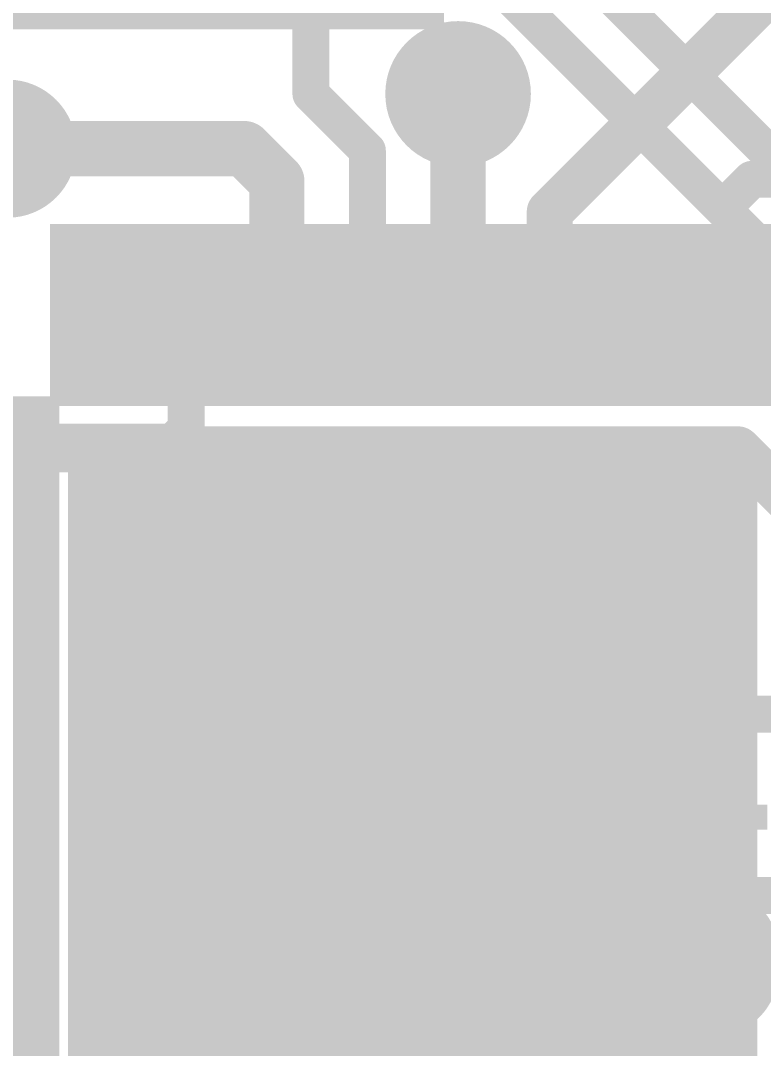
# Model space of a CAD drawing. Header units: millimetres. Extents: x -0.39 to 1.43, y -0.39 to 1.45.
# Drawn here: x 1.064 to 1.2253, y 0.5637 to 0.7868 of the extents above; entities that cross this region are included whole.
import ezdxf

# ---------------------------------------------------------------- set-up
doc = ezdxf.new("R2010")
doc.units = ezdxf.units.MM
doc.header["$MEASUREMENT"] = 0
for name, color, linetype in [('BottomLayer', 5, 'Continuous'), ('BottomPaste', 16, 'Continuous'), ('BottomSolder', 6, 'Continuous'), ('TopLayer', 1, 'Continuous'), ('TopOverlay', 2, 'Continuous'), ('TopSolder', 216, 'Continuous'), ('ViaHoleLayer', 16, 'Continuous')]:
    doc.layers.add(name, color=color, linetype=linetype)
doc.styles.add('Arial', font='', dxfattribs={"height": 0.2})
doc.styles.get('Arial').set_extended_font_data('Arial')

# ---------------------------------------------------------------- blocks, each defined once
blk = doc.blocks.new('R___1210_B_65')
at = {"layer": 'BottomLayer'}
for points in [[(-0.0811, 0.05354), (-0.03622, 0.05354), (-0.03622, -0.05354), (-0.0811, -0.05354)], [(0.03622, 0.05354), (0.0811, 0.05354), (0.0811, -0.05354), (0.03622, -0.05354)]]:
    blk.add_hatch(color=5, dxfattribs=at).paths.add_polyline_path(points)
at = {"layer": 'BottomPaste'}
for points in [[(-0.0811, 0.05354), (-0.03622, 0.05354), (-0.03622, -0.05354), (-0.0811, -0.05354)], [(0.03622, 0.05354), (0.0811, 0.05354), (0.0811, -0.05354), (0.03622, -0.05354)]]:
    blk.add_hatch(color=16, dxfattribs=at).paths.add_polyline_path(points)
at = {"layer": 'BottomSolder'}
for points in [[(-0.0851, 0.05754), (-0.03222, 0.05754), (-0.03222, -0.05754), (-0.0851, -0.05754)], [(0.03222, 0.05754), (0.0851, 0.05754), (0.0851, -0.05754), (0.03222, -0.05754)]]:
    blk.add_hatch(color=6, dxfattribs=at).paths.add_polyline_path(points)
blk = doc.blocks.new('TMC2130_LA_T_B_76')
at = {"layer": 'BottomLayer'}
for points in [[(-0.06299, 0.13189), (-0.06299, 0.10039), (-0.0748, 0.10039), (-0.0748, 0.13189)], [(-0.04331, 0.13189), (-0.04331, 0.10039), (-0.05512, 0.10039), (-0.05512, 0.13189)], [(-0.02362, 0.13189), (-0.02362, 0.10039), (-0.03543, 0.10039), (-0.03543, 0.13189)], [(-0.00394, 0.13189), (-0.00394, 0.10039), (-0.01575, 0.10039), (-0.01575, 0.13189)], [(0.01575, 0.13189), (0.01575, 0.10039), (0.00394, 0.10039), (0.00394, 0.13189)], [(0.03543, 0.13189), (0.03543, 0.10039), (0.02362, 0.10039), (0.02362, 0.13189)], [(0.05512, 0.13189), (0.05512, 0.10039), (0.04331, 0.10039), (0.04331, 0.13189)], [(0.0748, 0.13189), (0.0748, 0.10039), (0.06299, 0.10039), (0.06299, 0.13189)], [(-0.1122, 0.09449), (-0.08071, 0.09449), (-0.08071, 0.08268), (-0.1122, 0.08268)], [(-0.07087, 0.08071), (0.07087, 0.08071), (0.07087, -0.08071), (-0.07087, -0.08071)], [(-0.1122, 0.0748), (-0.08071, 0.0748), (-0.08071, 0.06299), (-0.1122, 0.06299)], [(-0.1122, 0.05512), (-0.08071, 0.05512), (-0.08071, 0.04331), (-0.1122, 0.04331)], [(-0.1122, 0.03543), (-0.08071, 0.03543), (-0.08071, 0.02362), (-0.1122, 0.02362)], [(-0.1122, 0.01575), (-0.08071, 0.01575), (-0.08071, 0.00394), (-0.1122, 0.00394)], [(-0.1122, -0.00394), (-0.08071, -0.00394), (-0.08071, -0.01575), (-0.1122, -0.01575)], [(-0.1122, -0.02362), (-0.08071, -0.02362), (-0.08071, -0.03543), (-0.1122, -0.03543)]]:
    blk.add_hatch(color=5, dxfattribs=at).paths.add_polyline_path(points)
at = {"layer": 'BottomPaste'}
for points in [[(-0.06299, 0.13189), (-0.06299, 0.10039), (-0.0748, 0.10039), (-0.0748, 0.13189)], [(-0.04331, 0.13189), (-0.04331, 0.10039), (-0.05512, 0.10039), (-0.05512, 0.13189)], [(-0.02362, 0.13189), (-0.02362, 0.10039), (-0.03543, 0.10039), (-0.03543, 0.13189)], [(-0.00394, 0.13189), (-0.00394, 0.10039), (-0.01575, 0.10039), (-0.01575, 0.13189)], [(0.01575, 0.13189), (0.01575, 0.10039), (0.00394, 0.10039), (0.00394, 0.13189)], [(0.03543, 0.13189), (0.03543, 0.10039), (0.02362, 0.10039), (0.02362, 0.13189)], [(0.05512, 0.13189), (0.05512, 0.10039), (0.04331, 0.10039), (0.04331, 0.13189)], [(0.0748, 0.13189), (0.0748, 0.10039), (0.06299, 0.10039), (0.06299, 0.13189)], [(-0.1122, 0.09449), (-0.08071, 0.09449), (-0.08071, 0.08268), (-0.1122, 0.08268)], [(-0.07087, 0.08071), (0.07087, 0.08071), (0.07087, -0.08071), (-0.07087, -0.08071)], [(-0.1122, 0.0748), (-0.08071, 0.0748), (-0.08071, 0.06299), (-0.1122, 0.06299)], [(-0.1122, 0.05512), (-0.08071, 0.05512), (-0.08071, 0.04331), (-0.1122, 0.04331)], [(-0.1122, 0.03543), (-0.08071, 0.03543), (-0.08071, 0.02362), (-0.1122, 0.02362)], [(-0.1122, 0.01575), (-0.08071, 0.01575), (-0.08071, 0.00394), (-0.1122, 0.00394)], [(-0.1122, -0.00394), (-0.08071, -0.00394), (-0.08071, -0.01575), (-0.1122, -0.01575)], [(-0.1122, -0.02362), (-0.08071, -0.02362), (-0.08071, -0.03543), (-0.1122, -0.03543)]]:
    blk.add_hatch(color=16, dxfattribs=at).paths.add_polyline_path(points)
at = {"layer": 'BottomSolder'}
for points in [[(-0.05899, 0.13589), (-0.05899, 0.09639), (-0.0788, 0.09639), (-0.0788, 0.13589)], [(-0.03931, 0.13589), (-0.03931, 0.09639), (-0.05912, 0.09639), (-0.05912, 0.13589)], [(-0.01962, 0.13589), (-0.01962, 0.09639), (-0.03943, 0.09639), (-0.03943, 0.13589)], [(0.00006, 0.13589), (0.00006, 0.09639), (-0.01975, 0.09639), (-0.01975, 0.13589)], [(0.01975, 0.13589), (0.01975, 0.09639), (-0.00006, 0.09639), (-0.00006, 0.13589)], [(0.03943, 0.13589), (0.03943, 0.09639), (0.01962, 0.09639), (0.01962, 0.13589)], [(0.05912, 0.13589), (0.05912, 0.09639), (0.03931, 0.09639), (0.03931, 0.13589)], [(0.0788, 0.13589), (0.0788, 0.09639), (0.05899, 0.09639), (0.05899, 0.13589)], [(-0.1162, 0.09849), (-0.07671, 0.09849), (-0.07671, 0.07868), (-0.1162, 0.07868)], [(-0.07487, 0.08471), (0.07487, 0.08471), (0.07487, -0.08471), (-0.07487, -0.08471)], [(-0.1162, 0.0788), (-0.07671, 0.0788), (-0.07671, 0.05899), (-0.1162, 0.05899)], [(-0.1162, 0.05912), (-0.07671, 0.05912), (-0.07671, 0.03931), (-0.1162, 0.03931)], [(-0.1162, 0.03943), (-0.07671, 0.03943), (-0.07671, 0.01962), (-0.1162, 0.01962)], [(-0.1162, 0.01975), (-0.07671, 0.01975), (-0.07671, -0.00006), (-0.1162, -0.00006)], [(-0.1162, 0.00006), (-0.07671, 0.00006), (-0.07671, -0.01975), (-0.1162, -0.01975)], [(-0.1162, -0.01962), (-0.07671, -0.01962), (-0.07671, -0.03943), (-0.1162, -0.03943)], [(-0.1162, -0.03931), (-0.07671, -0.03931), (-0.07671, -0.05912), (-0.1162, -0.05912)]]:
    blk.add_hatch(color=6, dxfattribs=at).paths.add_polyline_path(points)

msp = doc.modelspace()

# ---------------------------------------------------------------- hatches: boundary and pattern name
at = {"layer": 'BottomLayer'}
h = msp.add_hatch(color=5, dxfattribs=at)
edge = h.paths.add_edge_path()
edge.add_arc((1.15898, 0.77087), 0.01181, 0, 360)
h = msp.add_hatch(color=5, dxfattribs=at)
edge = h.paths.add_edge_path()
edge.add_arc((1.09602, 0.66971), 0.01181, 0, 360)
h = msp.add_hatch(color=5, dxfattribs=at)
edge = h.paths.add_edge_path()
edge.add_arc((1.1221, 0.66971), 0.01181, 0, 360)
h = msp.add_hatch(color=5, dxfattribs=at)
edge = h.paths.add_edge_path()
edge.add_arc((1.14818, 0.66971), 0.01181, 0, 360)
h = msp.add_hatch(color=5, dxfattribs=at)
edge = h.paths.add_edge_path()
edge.add_arc((1.17426, 0.66971), 0.01181, 0, 360)
h = msp.add_hatch(color=5, dxfattribs=at)
edge = h.paths.add_edge_path()
edge.add_arc((1.20035, 0.66971), 0.01181, 0, 360)
h = msp.add_hatch(color=5, dxfattribs=at)
edge = h.paths.add_edge_path()
edge.add_arc((1.09602, 0.62777), 0.01181, 0, 360)
h = msp.add_hatch(color=5, dxfattribs=at)
edge = h.paths.add_edge_path()
edge.add_arc((1.1221, 0.62777), 0.01181, 0, 360)
h = msp.add_hatch(color=5, dxfattribs=at)
edge = h.paths.add_edge_path()
edge.add_arc((1.14818, 0.62777), 0.01181, 0, 360)
h = msp.add_hatch(color=5, dxfattribs=at)
edge = h.paths.add_edge_path()
edge.add_arc((1.17426, 0.62777), 0.01181, 0, 360)
h = msp.add_hatch(color=5, dxfattribs=at)
edge = h.paths.add_edge_path()
edge.add_arc((1.20035, 0.62777), 0.01181, 0, 360)
h = msp.add_hatch(color=5, dxfattribs=at)
edge = h.paths.add_edge_path()
edge.add_arc((1.09602, 0.58583), 0.01181, 0, 360)
h = msp.add_hatch(color=5, dxfattribs=at)
edge = h.paths.add_edge_path()
edge.add_arc((1.1221, 0.58583), 0.01181, 0, 360)
h = msp.add_hatch(color=5, dxfattribs=at)
edge = h.paths.add_edge_path()
edge.add_arc((1.14818, 0.58583), 0.01181, 0, 360)
h = msp.add_hatch(color=5, dxfattribs=at)
edge = h.paths.add_edge_path()
edge.add_arc((1.17426, 0.58583), 0.01181, 0, 360)
h = msp.add_hatch(color=5, dxfattribs=at)
edge = h.paths.add_edge_path()
edge.add_arc((1.20035, 0.58583), 0.01181, 0, 360)
at = {"layer": 'BottomSolder'}
h = msp.add_hatch(color=6, dxfattribs=at)
edge = h.paths.add_edge_path()
edge.add_arc((1.15898, 0.77087), 0.01581, 0, 360)
h = msp.add_hatch(color=6, dxfattribs=at)
edge = h.paths.add_edge_path()
edge.add_arc((1.09602, 0.66971), 0.01581, 0, 360)
h = msp.add_hatch(color=6, dxfattribs=at)
edge = h.paths.add_edge_path()
edge.add_arc((1.1221, 0.66971), 0.01581, 0, 360)
h = msp.add_hatch(color=6, dxfattribs=at)
edge = h.paths.add_edge_path()
edge.add_arc((1.14818, 0.66971), 0.01581, 0, 360)
h = msp.add_hatch(color=6, dxfattribs=at)
edge = h.paths.add_edge_path()
edge.add_arc((1.17426, 0.66971), 0.01581, 0, 360)
h = msp.add_hatch(color=6, dxfattribs=at)
edge = h.paths.add_edge_path()
edge.add_arc((1.20035, 0.66971), 0.01581, 0, 360)
h = msp.add_hatch(color=6, dxfattribs=at)
edge = h.paths.add_edge_path()
edge.add_arc((1.09602, 0.62777), 0.01581, 0, 360)
h = msp.add_hatch(color=6, dxfattribs=at)
edge = h.paths.add_edge_path()
edge.add_arc((1.1221, 0.62777), 0.01581, 0, 360)
h = msp.add_hatch(color=6, dxfattribs=at)
edge = h.paths.add_edge_path()
edge.add_arc((1.14818, 0.62777), 0.01581, 0, 360)
h = msp.add_hatch(color=6, dxfattribs=at)
edge = h.paths.add_edge_path()
edge.add_arc((1.17426, 0.62777), 0.01581, 0, 360)
h = msp.add_hatch(color=6, dxfattribs=at)
edge = h.paths.add_edge_path()
edge.add_arc((1.20035, 0.62777), 0.01581, 0, 360)
h = msp.add_hatch(color=6, dxfattribs=at)
edge = h.paths.add_edge_path()
edge.add_arc((1.09602, 0.58583), 0.01581, 0, 360)
h = msp.add_hatch(color=6, dxfattribs=at)
edge = h.paths.add_edge_path()
edge.add_arc((1.1221, 0.58583), 0.01581, 0, 360)
h = msp.add_hatch(color=6, dxfattribs=at)
edge = h.paths.add_edge_path()
edge.add_arc((1.14818, 0.58583), 0.01581, 0, 360)
h = msp.add_hatch(color=6, dxfattribs=at)
edge = h.paths.add_edge_path()
edge.add_arc((1.17426, 0.58583), 0.01581, 0, 360)
h = msp.add_hatch(color=6, dxfattribs=at)
edge = h.paths.add_edge_path()
edge.add_arc((1.20035, 0.58583), 0.01581, 0, 360)
at = {"layer": 'TopLayer'}
h = msp.add_hatch(color=1, dxfattribs=at)
edge = h.paths.add_edge_path()
edge.add_arc((1.15898, 0.77087), 0.01181, 0, 360)
h = msp.add_hatch(color=1, dxfattribs=at)
edge = h.paths.add_edge_path()
edge.add_arc((1.09602, 0.66971), 0.01181, 0, 360)
h = msp.add_hatch(color=1, dxfattribs=at)
edge = h.paths.add_edge_path()
edge.add_arc((1.1221, 0.66971), 0.01181, 0, 360)
h = msp.add_hatch(color=1, dxfattribs=at)
edge = h.paths.add_edge_path()
edge.add_arc((1.14818, 0.66971), 0.01181, 0, 360)
h = msp.add_hatch(color=1, dxfattribs=at)
edge = h.paths.add_edge_path()
edge.add_arc((1.17426, 0.66971), 0.01181, 0, 360)
h = msp.add_hatch(color=1, dxfattribs=at)
edge = h.paths.add_edge_path()
edge.add_arc((1.20035, 0.66971), 0.01181, 0, 360)
h = msp.add_hatch(color=1, dxfattribs=at)
edge = h.paths.add_edge_path()
edge.add_arc((1.09602, 0.62777), 0.01181, 0, 360)
h = msp.add_hatch(color=1, dxfattribs=at)
edge = h.paths.add_edge_path()
edge.add_arc((1.1221, 0.62777), 0.01181, 0, 360)
h = msp.add_hatch(color=1, dxfattribs=at)
edge = h.paths.add_edge_path()
edge.add_arc((1.14818, 0.62777), 0.01181, 0, 360)
h = msp.add_hatch(color=1, dxfattribs=at)
edge = h.paths.add_edge_path()
edge.add_arc((1.17426, 0.62777), 0.01181, 0, 360)
h = msp.add_hatch(color=1, dxfattribs=at)
edge = h.paths.add_edge_path()
edge.add_arc((1.20035, 0.62777), 0.01181, 0, 360)
h = msp.add_hatch(color=1, dxfattribs=at)
edge = h.paths.add_edge_path()
edge.add_arc((1.09602, 0.58583), 0.01181, 0, 360)
h = msp.add_hatch(color=1, dxfattribs=at)
edge = h.paths.add_edge_path()
edge.add_arc((1.1221, 0.58583), 0.01181, 0, 360)
h = msp.add_hatch(color=1, dxfattribs=at)
edge = h.paths.add_edge_path()
edge.add_arc((1.14818, 0.58583), 0.01181, 0, 360)
h = msp.add_hatch(color=1, dxfattribs=at)
edge = h.paths.add_edge_path()
edge.add_arc((1.17426, 0.58583), 0.01181, 0, 360)
h = msp.add_hatch(color=1, dxfattribs=at)
edge = h.paths.add_edge_path()
edge.add_arc((1.20035, 0.58583), 0.01181, 0, 360)
at = {"layer": 'TopSolder'}
h = msp.add_hatch(color=216, dxfattribs=at)
edge = h.paths.add_edge_path()
edge.add_arc((1.15898, 0.77087), 0.01581, 0, 360)
h = msp.add_hatch(color=216, dxfattribs=at)
edge = h.paths.add_edge_path()
edge.add_arc((1.09602, 0.66971), 0.01581, 0, 360)
h = msp.add_hatch(color=216, dxfattribs=at)
edge = h.paths.add_edge_path()
edge.add_arc((1.1221, 0.66971), 0.01581, 0, 360)
h = msp.add_hatch(color=216, dxfattribs=at)
edge = h.paths.add_edge_path()
edge.add_arc((1.14818, 0.66971), 0.01581, 0, 360)
h = msp.add_hatch(color=216, dxfattribs=at)
edge = h.paths.add_edge_path()
edge.add_arc((1.17426, 0.66971), 0.01581, 0, 360)
h = msp.add_hatch(color=216, dxfattribs=at)
edge = h.paths.add_edge_path()
edge.add_arc((1.20035, 0.66971), 0.01581, 0, 360)
h = msp.add_hatch(color=216, dxfattribs=at)
edge = h.paths.add_edge_path()
edge.add_arc((1.09602, 0.62777), 0.01581, 0, 360)
h = msp.add_hatch(color=216, dxfattribs=at)
edge = h.paths.add_edge_path()
edge.add_arc((1.1221, 0.62777), 0.01581, 0, 360)
h = msp.add_hatch(color=216, dxfattribs=at)
edge = h.paths.add_edge_path()
edge.add_arc((1.14818, 0.62777), 0.01581, 0, 360)
h = msp.add_hatch(color=216, dxfattribs=at)
edge = h.paths.add_edge_path()
edge.add_arc((1.17426, 0.62777), 0.01581, 0, 360)
h = msp.add_hatch(color=216, dxfattribs=at)
edge = h.paths.add_edge_path()
edge.add_arc((1.20035, 0.62777), 0.01581, 0, 360)
h = msp.add_hatch(color=216, dxfattribs=at)
edge = h.paths.add_edge_path()
edge.add_arc((1.09602, 0.58583), 0.01581, 0, 360)
h = msp.add_hatch(color=216, dxfattribs=at)
edge = h.paths.add_edge_path()
edge.add_arc((1.1221, 0.58583), 0.01581, 0, 360)
h = msp.add_hatch(color=216, dxfattribs=at)
edge = h.paths.add_edge_path()
edge.add_arc((1.14818, 0.58583), 0.01581, 0, 360)
h = msp.add_hatch(color=216, dxfattribs=at)
edge = h.paths.add_edge_path()
edge.add_arc((1.17426, 0.58583), 0.01581, 0, 360)
h = msp.add_hatch(color=216, dxfattribs=at)
edge = h.paths.add_edge_path()
edge.add_arc((1.20035, 0.58583), 0.01581, 0, 360)
at = {"layer": 'ViaHoleLayer'}
h = msp.add_hatch(color=16, dxfattribs=at)
edge = h.paths.add_edge_path()
edge.add_arc((1.15898, 0.77087), 0.00591, 0, 360)
h = msp.add_hatch(color=16, dxfattribs=at)
edge = h.paths.add_edge_path()
edge.add_arc((1.09602, 0.66971), 0.00591, 0, 360)
h = msp.add_hatch(color=16, dxfattribs=at)
edge = h.paths.add_edge_path()
edge.add_arc((1.1221, 0.66971), 0.00591, 0, 360)
h = msp.add_hatch(color=16, dxfattribs=at)
edge = h.paths.add_edge_path()
edge.add_arc((1.14818, 0.66971), 0.00591, 0, 360)
h = msp.add_hatch(color=16, dxfattribs=at)
edge = h.paths.add_edge_path()
edge.add_arc((1.17426, 0.66971), 0.00591, 0, 360)
h = msp.add_hatch(color=16, dxfattribs=at)
edge = h.paths.add_edge_path()
edge.add_arc((1.20035, 0.66971), 0.00591, 0, 360)
h = msp.add_hatch(color=16, dxfattribs=at)
edge = h.paths.add_edge_path()
edge.add_arc((1.09602, 0.62777), 0.00591, 0, 360)
h = msp.add_hatch(color=16, dxfattribs=at)
edge = h.paths.add_edge_path()
edge.add_arc((1.1221, 0.62777), 0.00591, 0, 360)
h = msp.add_hatch(color=16, dxfattribs=at)
edge = h.paths.add_edge_path()
edge.add_arc((1.14818, 0.62777), 0.00591, 0, 360)
h = msp.add_hatch(color=16, dxfattribs=at)
edge = h.paths.add_edge_path()
edge.add_arc((1.17426, 0.62777), 0.00591, 0, 360)
h = msp.add_hatch(color=16, dxfattribs=at)
edge = h.paths.add_edge_path()
edge.add_arc((1.20035, 0.62777), 0.00591, 0, 360)
h = msp.add_hatch(color=16, dxfattribs=at)
edge = h.paths.add_edge_path()
edge.add_arc((1.09602, 0.58583), 0.00591, 0, 360)
h = msp.add_hatch(color=16, dxfattribs=at)
edge = h.paths.add_edge_path()
edge.add_arc((1.1221, 0.58583), 0.00591, 0, 360)
h = msp.add_hatch(color=16, dxfattribs=at)
edge = h.paths.add_edge_path()
edge.add_arc((1.14818, 0.58583), 0.00591, 0, 360)
h = msp.add_hatch(color=16, dxfattribs=at)
edge = h.paths.add_edge_path()
edge.add_arc((1.17426, 0.58583), 0.00591, 0, 360)
h = msp.add_hatch(color=16, dxfattribs=at)
edge = h.paths.add_edge_path()
edge.add_arc((1.20035, 0.58583), 0.00591, 0, 360)

# ---------------------------------------------------------------- linework, layer by layer
at = {"layer": 'BottomLayer'}
for points, const_width in [([(1.17889, 0.74526), (1.22934, 0.79571)], 0.01), ([(1.12701, 0.77087), (1.12701, 0.79292)], 0.008), ([(1.15898, 0.73261), (1.15898, 0.77087)], 0.012), ([(1.12701, 0.77087), (1.13929, 0.75859)], 0.008), ([(0.92489, 0.75899), (1.06109, 0.75899)], 0.03), ([(1.06109, 0.75899), (1.11258, 0.75899)], 0.012), ([(1.11258, 0.75899), (1.11961, 0.75196)], 0.012), ([(1.13929, 0.72286), (1.13929, 0.75859)], 0.008), ([(1.11961, 0.72286), (1.11961, 0.75196)], 0.012), ([(1.21803, 0.74764), (1.22272, 0.75233)], 0.008), ([(1.22272, 0.75233), (1.24376, 0.75233)], 0.008), ([(1.17889, 0.73417), (1.17889, 0.74526)], 0.01), ([(1.21803, 0.72286), (1.21803, 0.74764)], 0.008), ([(1.17889, 0.72309), (1.17889, 0.73417)], 0.008), ([(1.09992, 0.69824), (1.09992, 0.72286)], 0.008), ([(1.17866, 0.72286), (1.17889, 0.72309)], 0.008), ([(1.09698, 0.6953), (1.09992, 0.69824)], 0.008), ([(1.09992, 0.67361), (1.09992, 0.69824)], 0.008), ([(1.05268, 0.6953), (1.09698, 0.6953)], 0.008), ([(1.09602, 0.66971), (1.09992, 0.67361)], 0.008), ([(1.20035, 0.62777), (1.20882, 0.63624)], 0.008), ([(1.20882, 0.63624), (1.24559, 0.63624)], 0.008), ([(1.14913, 0.60672), (1.15898, 0.59687)], 0.008), ([(1.15898, 0.59687), (1.24559, 0.59687)], 0.008)]:
    msp.add_lwpolyline(points, dxfattribs=dict(at, const_width=const_width))
for points, const_width in [([(1.15598, 0.77087, 1), (1.16198, 0.77087, 1)], 0.006), ([(1.12501, 0.77087, 1), (1.12901, 0.77087, 1)], 0.004), ([(1.12501, 0.77087, 1), (1.12901, 0.77087, 1)], 0.004), ([(1.05359, 0.75899, 1), (1.06859, 0.75899, 1)], 0.015), ([(1.05809, 0.75899, 1), (1.06409, 0.75899, 1)], 0.006), ([(1.10958, 0.75899, 1), (1.11558, 0.75899, 1)], 0.006), ([(1.10958, 0.75899, 1), (1.11558, 0.75899, 1)], 0.006), ([(1.13729, 0.75859, 1), (1.14129, 0.75859, 1)], 0.004), ([(1.13729, 0.75859, 1), (1.14129, 0.75859, 1)], 0.004), ([(1.11661, 0.75196, 1), (1.12261, 0.75196, 1)], 0.006), ([(1.11661, 0.75196, 1), (1.12261, 0.75196, 1)], 0.006), ([(1.22072, 0.75233, 1), (1.22472, 0.75233, 1)], 0.004), ([(1.22072, 0.75233, 1), (1.22472, 0.75233, 1)], 0.004), ([(1.17639, 0.74526, 1), (1.18139, 0.74526, 1)], 0.005), ([(1.17639, 0.74526, 1), (1.18139, 0.74526, 1)], 0.005), ([(1.21603, 0.74764, 1), (1.22003, 0.74764, 1)], 0.004), ([(1.21603, 0.74764, 1), (1.22003, 0.74764, 1)], 0.004), ([(1.15598, 0.73261, 1), (1.16198, 0.73261, 1)], 0.006), ([(1.17639, 0.73417, 1), (1.18139, 0.73417, 1)], 0.005), ([(1.17689, 0.73417, 1), (1.18089, 0.73417, 1)], 0.004), ([(1.11661, 0.72286, 1), (1.12261, 0.72286, 1)], 0.006), ([(1.09792, 0.72286, 1), (1.10192, 0.72286, 1)], 0.004), ([(1.13729, 0.72286, 1), (1.14129, 0.72286, 1)], 0.004), ([(1.17666, 0.72286, 1), (1.18066, 0.72286, 1)], 0.004), ([(1.17689, 0.72309, 1), (1.18089, 0.72309, 1)], 0.004), ([(1.17689, 0.72309, 1), (1.18089, 0.72309, 1)], 0.004), ([(1.21603, 0.72286, 1), (1.22003, 0.72286, 1)], 0.004), ([(1.09792, 0.69824, 1), (1.10192, 0.69824, 1)], 0.004), ([(1.09792, 0.69824, 1), (1.10192, 0.69824, 1)], 0.004), ([(1.09792, 0.69824, 1), (1.10192, 0.69824, 1)], 0.004), ([(1.09498, 0.6953, 1), (1.09898, 0.6953, 1)], 0.004), ([(1.09498, 0.6953, 1), (1.09898, 0.6953, 1)], 0.004), ([(1.09792, 0.67361, 1), (1.10192, 0.67361, 1)], 0.004), ([(1.09792, 0.67361, 1), (1.10192, 0.67361, 1)], 0.004), ([(1.09402, 0.66971, 1), (1.09802, 0.66971, 1)], 0.004), ([(1.20682, 0.63624, 1), (1.21082, 0.63624, 1)], 0.004), ([(1.20682, 0.63624, 1), (1.21082, 0.63624, 1)], 0.004), ([(1.19835, 0.62777, 1), (1.20235, 0.62777, 1)], 0.004), ([(1.14713, 0.60672, 1), (1.15113, 0.60672, 1)], 0.004), ([(1.15698, 0.59687, 1), (1.16098, 0.59687, 1)], 0.004), ([(1.15698, 0.59687, 1), (1.16098, 0.59687, 1)], 0.004)]:
    msp.add_lwpolyline(points, format="xyb", close=True, dxfattribs=dict(at, const_width=const_width))
at = {"layer": 'TopLayer'}
for points, const_width in [([(1.17544, 0.809), (1.28323, 0.70121)], 0.008), ([(1.16837, 0.794), (1.30447, 0.65789)], 0.008), ([(0.98896, 0.61271), (1.06996, 0.69371)], 0.01), ([(1.06996, 0.69371), (1.21974, 0.69371)], 0.01), ([(1.21974, 0.69371), (1.28568, 0.62777)], 0.01)]:
    msp.add_lwpolyline(points, dxfattribs=dict(at, const_width=const_width))
at = {"layer": 'TopLayer', "const_width": 0.005}
for points in [[(1.06746, 0.69371, 1), (1.07246, 0.69371, 1)], [(1.06746, 0.69371, 1), (1.07246, 0.69371, 1)], [(1.21724, 0.69371, 1), (1.22224, 0.69371, 1)], [(1.21724, 0.69371, 1), (1.22224, 0.69371, 1)]]:
    msp.add_lwpolyline(points, format="xyb", close=True, dxfattribs=at)

# ---------------------------------------------------------------- block references
at = {"rotation": 90}
msp.add_blockref('R___1210_B_65', (1.09839, 0.87002), dxfattribs=at)
msp.add_blockref('TMC2130_LA_T_B_76', (1.14913, 0.60672))

# ---------------------------------------------------------------- texts
at = {"layer": 'TopOverlay', "style": 'Arial'}
msp.add_text('5VOUT', height=0.05, rotation=360, dxfattribs=at).set_placement((1.193, 0.56659))

doc.saveas('drawing.dxf')
